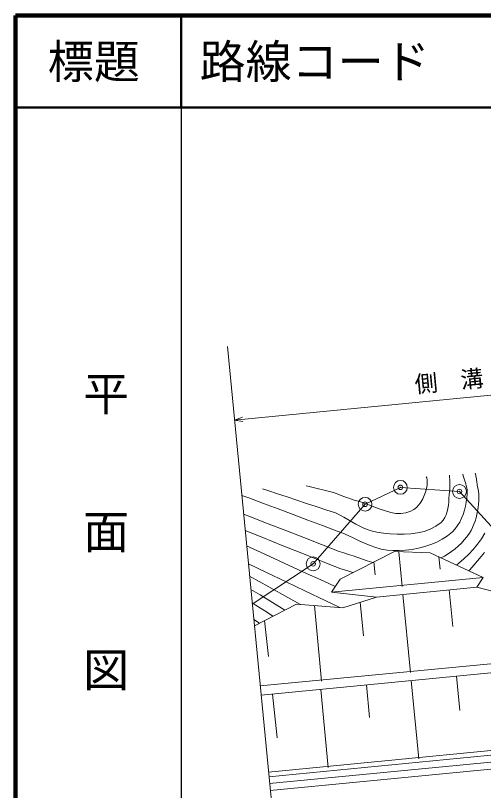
# Model space of a CAD drawing. Units: millimetres, scale not verified. Extents: x 40000 to 680000, y 20000 to 380000.
# Drawn here: x 40000 to 90836, y 295810 to 380000 of the extents above; entities that cross this region are included whole.
import ezdxf
from ezdxf.enums import TextEntityAlignment as Align

# ---------------------------------------------------------------- set-up
doc = ezdxf.new("R2010")
doc.units = ezdxf.units.MM
doc.header["$LTSCALE"] = 1000
doc.header["$PDMODE"] = 32
doc.header["$PDSIZE"] = 500
for name, color, linetype, lineweight in [('M-BGD', 7, 'Continuous', 13), ('M-BMK-OTRS', 5, 'Continuous', 13), ('M-BMK-ROW', 30, 'Continuous', 13), ('M-STR-HTXT', 7, 'Continuous', 13), ('M-STR-STRC', 7, 'Continuous', 13), ('M-TTL', 2, 'Continuous', 140), ('M-TTL-BAND', 7, 'Continuous', 25), ('M-TTL-LINE', 7, 'Continuous', 50), ('M-TTL-TXT', 7, 'Continuous', 13)]:
    doc.layers.add(name, color=color, linetype=linetype, lineweight=lineweight)
doc.styles.add('@ＭＳ ゴシック', font='')
doc.styles.add('ＭＳ ゴシック', font='')
doc.styles.get('@ＭＳ ゴシック').set_extended_font_data('@MS Gothic')
doc.styles.get('ＭＳ ゴシック').set_extended_font_data('MS Gothic')

msp = doc.modelspace()

# ---------------------------------------------------------------- linework, layer by layer
at = {"layer": 'M-BGD'}
for p, q in [((74529, 225066), (63012, 344039)), ((87137, 330052), (87137, 330061)), ((87151, 329827), (87137, 330052)), ((84667, 329766), (84624, 329877)), ((84714, 329567), (84667, 329766)), ((84700, 328986), (84728, 329360)), ((84728, 329360), (84714, 329567)), ((87165, 329603), (87151, 329827)), ((87178, 329379), (87165, 329603)), ((87188, 329155), (87178, 329379)), ((90070, 329581), (90036, 329837)), ((90110, 329324), (90070, 329581)), ((90155, 329068), (90110, 329324)), ((84538, 328221), (84637, 328603)), ((84637, 328603), (84700, 328986)), ((87157, 328262), (87179, 328485)), ((87179, 328485), (87190, 328708)), ((87193, 328931), (87188, 329155)), ((87190, 328708), (87193, 328931)), ((90201, 328812), (90155, 329068)), ((90245, 328556), (90201, 328812)), ((90283, 328299), (90245, 328556)), ((74551, 328169), (74831, 328070)), ((74831, 328070), (75109, 327967)), ((75109, 327967), (75387, 327863)), ((75387, 327863), (75665, 327758)), ((75665, 327758), (75943, 327654)), ((75943, 327654), (76222, 327553)), ((76222, 327553), (76502, 327454)), ((84238, 327484), (84405, 327845)), ((84405, 327845), (84538, 328221)), ((87057, 327182), (87088, 327549)), ((87088, 327549), (87119, 327912)), ((87119, 327912), (87157, 328262)), ((90314, 328043), (90283, 328299)), ((90333, 327786), (90314, 328043)), ((90326, 327272), (90338, 327530)), ((90338, 327530), (90333, 327786)), ((76502, 327454), (76784, 327361)), ((76784, 327361), (77067, 327273)), ((77067, 327273), (77352, 327192)), ((77352, 327192), (77907, 327022)), ((77907, 327022), (78471, 326817)), ((78471, 326817), (79042, 326596)), ((83548, 326555), (83809, 326831)), ((83809, 326831), (84040, 327143)), ((84040, 327143), (84238, 327484)), ((86966, 326452), (87019, 326814)), ((87019, 326814), (87057, 327182)), ((90244, 326538), (90290, 326906)), ((90290, 326906), (90326, 327272)), ((74766, 325967), (75211, 325745)), ((79042, 326596), (79615, 326378)), ((79615, 326378), (80188, 326179)), ((80188, 326179), (80757, 326020)), ((80757, 326020), (81320, 325918)), ((81320, 325918), (81873, 325891)), ((81873, 325891), (82413, 325958)), ((82413, 325958), (82937, 326137)), ((82937, 326137), (83257, 326321)), ((83257, 326321), (83548, 326555)), ((86788, 325768), (86891, 326102)), ((86891, 326102), (86966, 326452)), ((90114, 325803), (90186, 326169)), ((90186, 326169), (90244, 326538)), ((75211, 325745), (75649, 325505)), ((75649, 325505), (76084, 325252)), ((76084, 325252), (76518, 324998)), ((76518, 324998), (76953, 324748)), ((86236, 324926), (86468, 325175)), ((86468, 325175), (86649, 325457)), ((86649, 325457), (86788, 325768)), ((89800, 324735), (89923, 325084)), ((89923, 325084), (90027, 325440)), ((90027, 325440), (90114, 325803)), ((76953, 324748), (77393, 324513)), ((77393, 324513), (77840, 324300)), ((77840, 324300), (78295, 324117)), ((84388, 323946), (85055, 324184)), ((85055, 324184), (85674, 324508)), ((85674, 324508), (86236, 324926)), ((89492, 324070), (89657, 324397)), ((89657, 324397), (89800, 324735)), ((78295, 324117), (78762, 323972)), ((78762, 323972), (79244, 323875)), ((79244, 323875), (79959, 323780)), ((79959, 323780), (80697, 323705)), ((80697, 323705), (81449, 323658)), ((81449, 323658), (82205, 323649)), ((82205, 323649), (82953, 323688)), ((82953, 323688), (83684, 323784)), ((83684, 323784), (84388, 323946)), ((88746, 323026), (89037, 323384)), ((89037, 323384), (89302, 323757)), ((89302, 323757), (89492, 324070)), ((90604, 323146), (90983, 323756)), ((88099, 322362), (88433, 322685)), ((88433, 322685), (88746, 323026)), ((89722, 322002), (90182, 322561)), ((90182, 322561), (90604, 323146)), ((75149, 321788), (75662, 321633)), ((81177, 321770), (75267, 318766)), ((75662, 321633), (76171, 321464)), ((81177, 321770), (85039, 321613)), ((81989, 317980), (81624, 321752)), ((90816, 318954), (85039, 321613)), ((86990, 321513), (87376, 321774)), ((87376, 321774), (87746, 322058)), ((87746, 322058), (88099, 322362)), ((89229, 321472), (89722, 322002)), ((90571, 321219), (90950, 321670)), ((76171, 321464), (76680, 321288)), ((76680, 321288), (77188, 321109)), ((77188, 321109), (77697, 320935)), ((77697, 320935), (78207, 320770)), ((78207, 320770), (78720, 320621)), ((85979, 321180), (86122, 319847)), ((86208, 321074), (86592, 321275)), ((86592, 321275), (86990, 321513)), ((88163, 320509), (88708, 320974)), ((88708, 320974), (89229, 321472)), ((89771, 320275), (90194, 320774)), ((90194, 320774), (90571, 321219)), ((78720, 320621), (78853, 320589)), ((78941, 320633), (79086, 319233)), ((87889, 320301), (88163, 320509)), ((89341, 319775), (89771, 320275)), ((75345, 319877), (75995, 319692)), ((75995, 319692), (76643, 319480)), ((76643, 319480), (76661, 319474)), ((89251, 319674), (89341, 319775)), ((74330, 317358), (90816, 318954)), ((75267, 318766), (74330, 317358)), ((90816, 318954), (90107, 317881)), ((65568, 317635), (66560, 317053)), ((79220, 316827), (90107, 317881)), ((87122, 317592), (87506, 313628)), ((90107, 317881), (95585, 316448)), ((66560, 317053), (67930, 316222)), ((74330, 317358), (79220, 316827)), ((75567, 315668), (79220, 316827)), ((82895, 308624), (82074, 317103)), ((66039, 315988), (65708, 316189)), ((70508, 316037), (65948, 313709)), ((67358, 315144), (66039, 315988)), ((67930, 316222), (69258, 315399)), ((75567, 315668), (70508, 316037)), ((72462, 315894), (73256, 307690)), ((77449, 316265), (77801, 312627)), ((67967, 314739), (67358, 315144)), ((65881, 314397), (66499, 313990)), ((67480, 310356), (67056, 314274)), ((66582, 307164), (106608, 311039)), ((66678, 306169), (105467, 309924)), ((87893, 308222), (88254, 304497)), ((83800, 299267), (82980, 307747)), ((73970, 298316), (73149, 306795)), ((78125, 307277), (78469, 303723)), ((68434, 301528), (67920, 306289)), ((67535, 297310), (128178, 303181)), ((67487, 297808), (114969, 302404)), ((67608, 296563), (128250, 302434))]:
    msp.add_line(p, q, dxfattribs=at)
for points in [[(74955, 323992), (75555, 323762), (76150, 323503), (76742, 323228), (77334, 322949), (77926, 322678), (78523, 322427), (79125, 322209), (79735, 322035), (80356, 321918), (80988, 321869), (81674, 321876), (82370, 321920), (83070, 322004), (83765, 322130), (84450, 322301), (85116, 322519), (85756, 322787), (86364, 323108), (86932, 323484), (87453, 323918), (87757, 324239), (88025, 324594), (88257, 324977), (88456, 325384), (88624, 325809), (88762, 326249), (88874, 326697), (88961, 327149), (89024, 327602), (89067, 328048), (89071, 328267), (89052, 328484), (89016, 328700), (88965, 328915), (88903, 329129), (88835, 329342), (88764, 329555), (88695, 329769), (88631, 329982), (88583, 330167)], [(74766, 325967), (73717, 326312), (72668, 326658), (71618, 327003), (70569, 327348), (69519, 327694), (68470, 328039), (67421, 328384), (66838, 328576)], [(74551, 328169), (73668, 328395), (72783, 328617), (71899, 328839), (71565, 328922)], [(74955, 323992), (73350, 324587), (71747, 325187), (70144, 325789), (68542, 326393), (66940, 326994), (65336, 327593), (64577, 327873)], [(75149, 321788), (73225, 322535), (71303, 323286), (69380, 324038), (67458, 324790), (65536, 325542), (64774, 325840)], [(75345, 319877), (73222, 320731), (71100, 321586), (68979, 322442), (66857, 323299), (64945, 324070)], [(74741, 317976), (73413, 318575), (71297, 319543), (69184, 320517), (67071, 321493), (65107, 322397)], [(65297, 320429), (67267, 319486), (69388, 318468), (71509, 317451), (73633, 316440), (75220, 315694)], [(65425, 319106), (67508, 317946), (69600, 316766), (70960, 316004)]]:
    msp.add_lwpolyline(points, dxfattribs=at)
msp.add_arc((80769, 328077), 9432, 10.75169, 13.42004, dxfattribs=at)
at = {"layer": 'M-BMK-OTRS'}
msp.add_lwpolyline([(65722, 316041), (72331, 320437), (77973, 326905), (81808, 328741), (88234, 328291), (92419, 323691), (94983, 322539), (95984, 319342), (101268, 317575), (105725, 315529), (117796, 302676)], dxfattribs=at)
at = {"layer": 'M-BMK-ROW'}
msp.add_lwpolyline([(65722, 316041), (72331, 320437), (77973, 326905), (81808, 328741), (88234, 328291), (92419, 323691), (94983, 322539), (95984, 319342), (101268, 317575), (105725, 315529), (117796, 302676)], dxfattribs=at)
for centre in [(81808, 328741), (88234, 328291), (77973, 326905), (72331, 320437)]:
    msp.add_circle(centre, 750, dxfattribs=at)
for p in [(81808, 328741), (88234, 328291), (77973, 326905), (72331, 320437)]:
    msp.add_point(p, dxfattribs=at)
at = {"layer": 'M-STR-HTXT'}
for q in [(124428, 341918), (64657, 336383), (64705, 335885)]:
    msp.add_line((63785, 336047), q, dxfattribs=at)
at = {"layer": 'M-STR-STRC'}
for p, q in [((77398, 296757), (251671, 313628)), ((67680, 295816), (77397, 296757))]:
    msp.add_line(p, q, dxfattribs=at)
at = {"layer": 'M-TTL'}
for p, q in [((40000, 380000), (40000, 20000)), ((680000, 380000), (40000, 380000))]:
    msp.add_line(p, q, dxfattribs=at)
at = {"layer": 'M-TTL-BAND'}
msp.add_line((58000, 370000), (58000, 20000), dxfattribs=at)
at = {"layer": 'M-TTL-LINE'}
for p, q in [((58000, 380000), (58000, 370000)), ((40000, 370000), (680000, 370000))]:
    msp.add_line(p, q, dxfattribs=at)

# ---------------------------------------------------------------- texts
at = {"layer": 'M-STR-HTXT', "style": 'ＭＳ ゴシック'}
msp.add_text('側\u3000溝\u3000L=60.9', height=1833, rotation=5.53, dxfattribs=at).set_placement((83504, 338458), align=Align.BOTTOM_LEFT)
at = {"layer": 'M-TTL-BAND', "style": '@ＭＳ ゴシック'}
msp.add_text('平\u3000\u3000面\u3000\u3000図', height=3666, rotation=270, dxfattribs=at).set_placement((49777, 306475), align=Align.MIDDLE_RIGHT)
at = {"layer": 'M-TTL-TXT', "style": 'ＭＳ ゴシック'}
msp.add_text('標題', height=3666, dxfattribs=at).set_placement((48500, 375000), align=Align.MIDDLE_CENTER)
msp.add_text('路線コード       64', height=3666, dxfattribs=at).set_placement((60000, 375000), align=Align.MIDDLE_LEFT)

doc.saveas('drawing.dxf')
